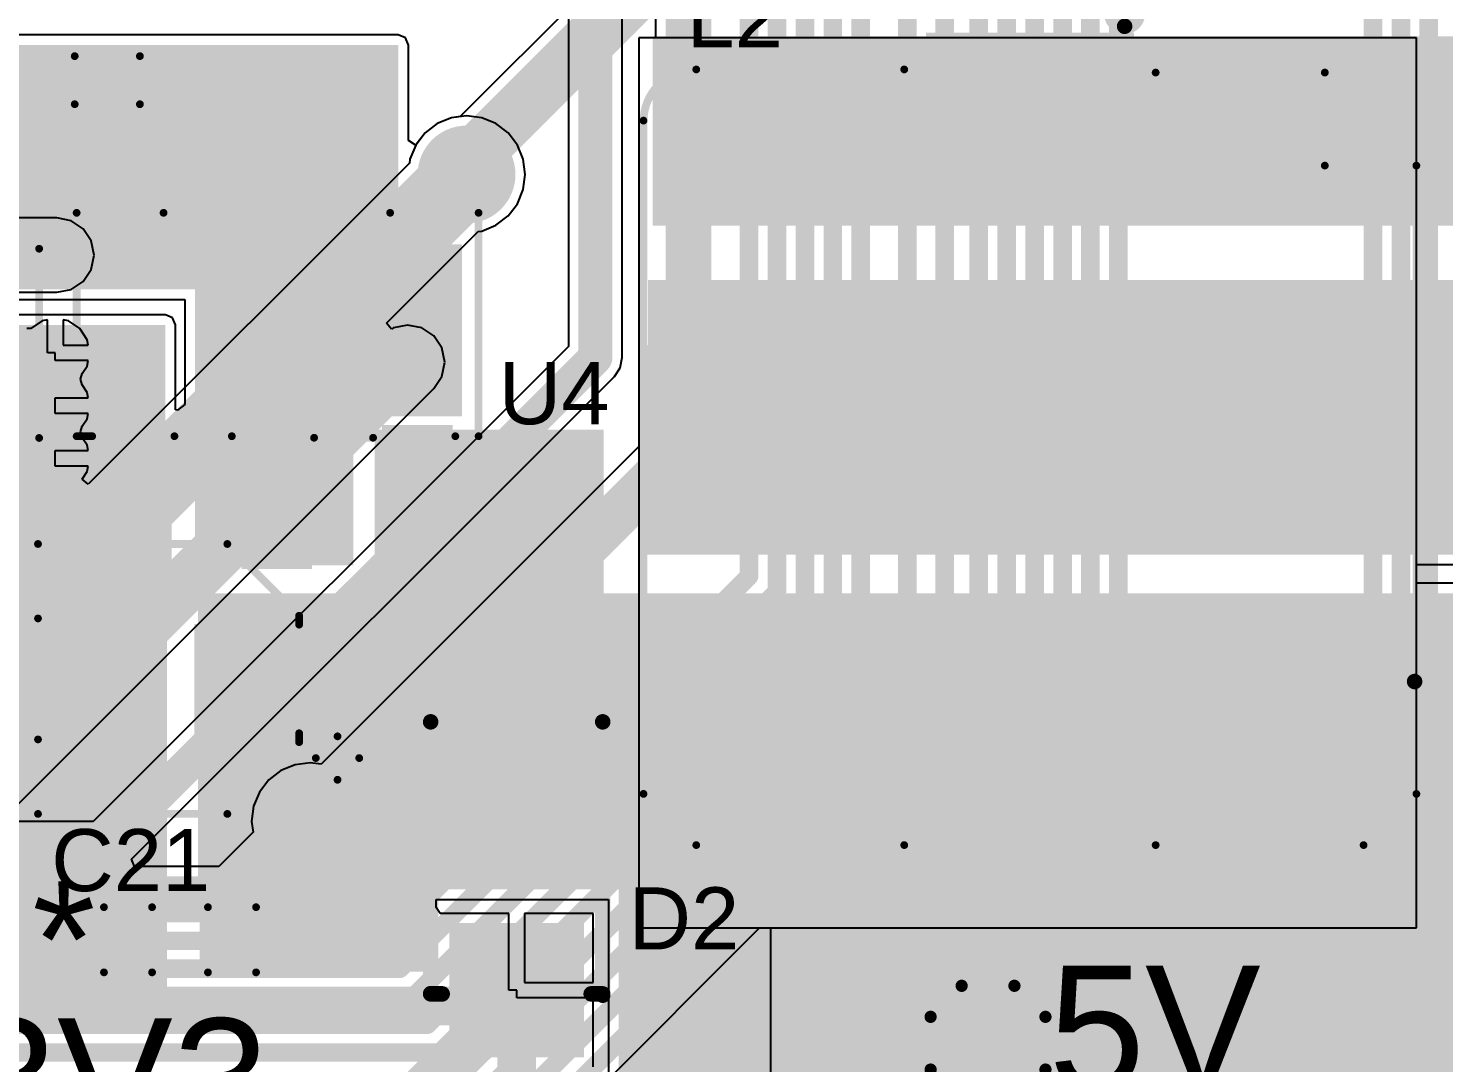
# Model space of a CAD drawing. Header units: millimetres. Extents: x 0 to 214, y 0 to 214.
# Drawn here: x 2.177 to 3.089, y 0.223 to 0.89 of the extents above; entities that cross this region are included whole.
import ezdxf

# ---------------------------------------------------------------- set-up
doc = ezdxf.new("R2010")
doc.units = ezdxf.units.MM
doc.header["$MEASUREMENT"] = 0
for name, color, linetype in [('BottomLayer', 5, 'Continuous'), ('BottomSolder', 6, 'Continuous'), ('TopLayer', 1, 'Continuous'), ('TopOverlay', 2, 'Continuous'), ('TopPaste', 8, 'Continuous'), ('TopSolder', 216, 'Continuous'), ('ViaHoleLayer', 16, 'Continuous')]:
    doc.layers.add(name, color=color, linetype=linetype)
doc.styles.add('Arial', font='', dxfattribs={"height": 0.2})
doc.styles.get('Arial').set_extended_font_data('Arial')

# ---------------------------------------------------------------- blocks, each defined once
blk = doc.blocks.new('TEST_POINT_46')
at = {"layer": 'TopLayer'}
blk.add_hatch(color=1, dxfattribs=at).paths.add_polyline_path([(0.015, 0.03), (-0.015, 0.03), (-0.03, 0.015), (-0.03, -0.015), (-0.015, -0.03), (0.015, -0.03), (0.03, -0.015), (0.03, 0.015)])
at = {"layer": 'TopPaste'}
blk.add_hatch(color=8, dxfattribs=at).paths.add_polyline_path([(0.015, 0.03), (-0.015, 0.03), (-0.03, 0.015), (-0.03, -0.015), (-0.015, -0.03), (0.015, -0.03), (0.03, -0.015), (0.03, 0.015)])
at = {"layer": 'TopSolder'}
blk.add_hatch(color=216, dxfattribs=at).paths.add_polyline_path([(0.017, 0.034), (-0.017, 0.034), (-0.034, 0.017), (-0.034, -0.017), (-0.017, -0.034), (0.017, -0.034), (0.034, -0.017), (0.034, 0.017)])
at = {"layer": 'TopOverlay', "const_width": 0.00787}
for points in [[(-0.037, 0.017), (-0.017, 0.037)], [(-0.017, 0.037), (0.017, 0.037)], [(-0.017, 0.037), (0.017, 0.037)], [(0.017, 0.037), (0.037, 0.017)], [(-0.037, -0.017), (-0.037, 0.017)], [(0.037, -0.017), (0.037, 0.017)], [(-0.037, -0.017), (-0.017, -0.037)], [(0.017, -0.037), (0.037, -0.017)], [(-0.017, -0.037), (0.017, -0.037)], [(-0.017, -0.037), (0.017, -0.037)]]:
    blk.add_lwpolyline(points, dxfattribs=at)
at = {"layer": 'TopOverlay', "const_width": 0.00394}
for points in [[(-0.01897, 0.037, 1), (-0.01503, 0.037, 1)], [(-0.01897, 0.037, 1), (-0.01503, 0.037, 1)], [(-0.01897, 0.037, 1), (-0.01503, 0.037, 1)], [(0.01503, 0.037, 1), (0.01897, 0.037, 1)], [(0.01503, 0.037, 1), (0.01897, 0.037, 1)], [(0.01503, 0.037, 1), (0.01897, 0.037, 1)], [(-0.03897, 0.017, 1), (-0.03503, 0.017, 1)], [(-0.03897, 0.017, 1), (-0.03503, 0.017, 1)], [(0.03503, 0.017, 1), (0.03897, 0.017, 1)], [(0.03503, 0.017, 1), (0.03897, 0.017, 1)], [(-0.03897, -0.017, 1), (-0.03503, -0.017, 1)], [(-0.03897, -0.017, 1), (-0.03503, -0.017, 1)], [(0.03503, -0.017, 1), (0.03897, -0.017, 1)], [(0.03503, -0.017, 1), (0.03897, -0.017, 1)], [(-0.01897, -0.037, 1), (-0.01503, -0.037, 1)], [(-0.01897, -0.037, 1), (-0.01503, -0.037, 1)], [(-0.01897, -0.037, 1), (-0.01503, -0.037, 1)], [(0.01503, -0.037, 1), (0.01897, -0.037, 1)], [(0.01503, -0.037, 1), (0.01897, -0.037, 1)], [(0.01503, -0.037, 1), (0.01897, -0.037, 1)]]:
    blk.add_lwpolyline(points, format="xyb", close=True, dxfattribs=at)
blk = doc.blocks.new('SOT_223_206')
at = {"layer": 'TopLayer'}
for points in [[(-0.06398, 0.1565), (0.06398, 0.1565), (0.06398, 0.07185), (-0.06398, 0.07185)], [(-0.10925, -0.07185), (-0.07185, -0.07185), (-0.07185, -0.1565), (-0.10925, -0.1565)], [(-0.0187, -0.07185), (0.0187, -0.07185), (0.0187, -0.1565), (-0.0187, -0.1565)], [(0.07185, -0.07185), (0.10925, -0.07185), (0.10925, -0.1565), (0.07185, -0.1565)]]:
    blk.add_hatch(color=1, dxfattribs=at).paths.add_polyline_path(points)
at = {"layer": 'TopPaste'}
for points in [[(-0.06398, 0.1565), (0.06398, 0.1565), (0.06398, 0.07185), (-0.06398, 0.07185)], [(-0.10925, -0.07185), (-0.07185, -0.07185), (-0.07185, -0.1565), (-0.10925, -0.1565)], [(-0.0187, -0.07185), (0.0187, -0.07185), (0.0187, -0.1565), (-0.0187, -0.1565)], [(0.07185, -0.07185), (0.10925, -0.07185), (0.10925, -0.1565), (0.07185, -0.1565)]]:
    blk.add_hatch(color=8, dxfattribs=at).paths.add_polyline_path(points)
at = {"layer": 'TopSolder'}
for points in [[(-0.06798, 0.1605), (0.06798, 0.1605), (0.06798, 0.06785), (-0.06798, 0.06785)], [(-0.11325, -0.06785), (-0.06785, -0.06785), (-0.06785, -0.1605), (-0.11325, -0.1605)], [(-0.0227, -0.06785), (0.0227, -0.06785), (0.0227, -0.1605), (-0.0227, -0.1605)], [(0.06785, -0.06785), (0.11325, -0.06785), (0.11325, -0.1605), (0.06785, -0.1605)]]:
    blk.add_hatch(color=216, dxfattribs=at).paths.add_polyline_path(points)
at = {"layer": 'TopOverlay', "const_width": 0.005}
for points in [[(-0.129, -0.075), (-0.129, 0.069)], [(-0.129, 0.069), (-0.073, 0.069)], [(0.073, 0.069), (0.13, 0.069)], [(0.13, -0.075), (0.13, 0.069)], [(-0.129, -0.075), (-0.119, -0.075)], [(-0.066, -0.075), (-0.029, -0.075)], [(0.115, -0.075), (0.13, -0.075)], [(0.024, -0.076), (0.062, -0.076)]]:
    blk.add_lwpolyline(points, dxfattribs=at)
at = {"layer": 'TopOverlay'}
for points, const_width in [([(-0.13025, 0.069, 1), (-0.12775, 0.069, 1)], 0.0025), ([(-0.13025, 0.069, 1), (-0.12775, 0.069, 1)], 0.0025), ([(-0.07425, 0.069, 1), (-0.07175, 0.069, 1)], 0.0025), ([(0.07175, 0.069, 1), (0.07425, 0.069, 1)], 0.0025), ([(0.12875, 0.069, 1), (0.13125, 0.069, 1)], 0.0025), ([(0.12875, 0.069, 1), (0.13125, 0.069, 1)], 0.0025), ([(-0.13025, -0.075, 1), (-0.12775, -0.075, 1)], 0.0025), ([(-0.13025, -0.075, 1), (-0.12775, -0.075, 1)], 0.0025), ([(-0.12025, -0.075, 1), (-0.11775, -0.075, 1)], 0.0025), ([(-0.06725, -0.075, 1), (-0.06475, -0.075, 1)], 0.0025), ([(-0.03025, -0.075, 1), (-0.02775, -0.075, 1)], 0.0025), ([(0.11375, -0.075, 1), (0.11625, -0.075, 1)], 0.0025), ([(0.12875, -0.075, 1), (0.13125, -0.075, 1)], 0.0025), ([(0.12875, -0.075, 1), (0.13125, -0.075, 1)], 0.0025), ([(0.02275, -0.076, 1), (0.02525, -0.076, 1)], 0.0025), ([(0.06075, -0.076, 1), (0.06325, -0.076, 1)], 0.0025), ([(-0.1221, -0.111, 1), (-0.1419, -0.111, 1)], 0.01575), ([(-0.14584, -0.111, 1), (-0.13796, -0.111, 1)], 0.00787), ([(-0.12604, -0.111, 1), (-0.11816, -0.111, 1)], 0.00787)]:
    blk.add_lwpolyline(points, format="xyb", close=True, dxfattribs=dict(at, const_width=const_width))
blk = doc.blocks.new('SLF12575T_221M1R3_PF_213')
at = {"layer": 'TopLayer'}
for points in [[(-0.26969, 0.06299), (-0.16732, 0.06299), (-0.16732, -0.06299), (-0.26969, -0.06299)], [(0.16732, 0.06299), (0.26969, 0.06299), (0.26969, -0.06299), (0.16732, -0.06299)]]:
    blk.add_hatch(color=1, dxfattribs=at).paths.add_polyline_path(points)
at = {"layer": 'TopPaste'}
for points in [[(-0.26969, 0.06299), (-0.16732, 0.06299), (-0.16732, -0.06299), (-0.26969, -0.06299)], [(0.16732, 0.06299), (0.26969, 0.06299), (0.26969, -0.06299), (0.16732, -0.06299)]]:
    blk.add_hatch(color=8, dxfattribs=at).paths.add_polyline_path(points)
at = {"layer": 'TopSolder'}
for points in [[(-0.27369, 0.06699), (-0.16332, 0.06699), (-0.16332, -0.06699), (-0.27369, -0.06699)], [(0.16332, 0.06699), (0.27369, 0.06699), (0.27369, -0.06699), (0.16332, -0.06699)]]:
    blk.add_hatch(color=216, dxfattribs=at).paths.add_polyline_path(points)
at = {"layer": 'TopOverlay', "const_width": 0.005}
for points in [[(-0.188, 0.19), (-0.188, 0.249)], [(0.217, 0.249), (-0.188, 0.249)], [(0.25, 0.081), (0.25, 0.215)], [(-0.248, 0.081), (-0.248, 0.19)], [(-0.188, 0.19), (-0.248, 0.19)], [(-0.25, -0.215), (-0.25, -0.081)], [(0.25, -0.215), (0.25, -0.081)], [(0.217, -0.249), (-0.217, -0.249)]]:
    blk.add_lwpolyline(points, dxfattribs=at)
at = {"layer": 'TopOverlay'}
for points, const_width in [([(-0.18925, 0.249, 1), (-0.18675, 0.249, 1)], 0.0025), ([(-0.18925, 0.249, 1), (-0.18675, 0.249, 1)], 0.0025), ([(0.21575, 0.249, 1), (0.21825, 0.249, 1)], 0.0025), ([(0.21575, 0.249, 1), (0.21825, 0.249, 1)], 0.0025), ([(0.24875, 0.215, 1), (0.25125, 0.215, 1)], 0.0025), ([(0.24875, 0.215, 1), (0.25125, 0.215, 1)], 0.0025), ([(-0.24925, 0.19, 1), (-0.24675, 0.19, 1)], 0.0025), ([(-0.24925, 0.19, 1), (-0.24675, 0.19, 1)], 0.0025), ([(-0.18925, 0.19, 1), (-0.18675, 0.19, 1)], 0.0025), ([(-0.18925, 0.19, 1), (-0.18675, 0.19, 1)], 0.0025), ([(-0.24925, 0.081, 1), (-0.24675, 0.081, 1)], 0.0025), ([(0.24875, 0.081, 1), (0.25125, 0.081, 1)], 0.0025), ([(-0.27781, 0.061, 1), (-0.2943, 0.061, 1)], 0.01), ([(-0.2968, 0.061, 1), (-0.2918, 0.061, 1)], 0.005), ([(-0.28031, 0.061, 1), (-0.27531, 0.061, 1)], 0.005), ([(-0.25125, -0.081, 1), (-0.24875, -0.081, 1)], 0.0025), ([(0.24875, -0.081, 1), (0.25125, -0.081, 1)], 0.0025), ([(-0.25125, -0.215, 1), (-0.24875, -0.215, 1)], 0.0025), ([(-0.25125, -0.215, 1), (-0.24875, -0.215, 1)], 0.0025), ([(0.24875, -0.215, 1), (0.25125, -0.215, 1)], 0.0025), ([(0.24875, -0.215, 1), (0.25125, -0.215, 1)], 0.0025), ([(-0.21825, -0.249, 1), (-0.21575, -0.249, 1)], 0.0025), ([(-0.21825, -0.249, 1), (-0.21575, -0.249, 1)], 0.0025), ([(0.21575, -0.249, 1), (0.21825, -0.249, 1)], 0.0025), ([(0.21575, -0.249, 1), (0.21825, -0.249, 1)], 0.0025)]:
    blk.add_lwpolyline(points, format="xyb", close=True, dxfattribs=dict(at, const_width=const_width))
at = {"layer": 'TopOverlay', "const_width": 0.005}
for points in [[(0.217, 0.249, -0.414214), (0.25, 0.215)], [(-0.217, -0.249, -0.414214), (-0.25, -0.215)], [(0.25, -0.215, -0.414214), (0.217, -0.249)]]:
    blk.add_lwpolyline(points, format="xyb", dxfattribs=at)
blk = doc.blocks.new('SMA_214')
at = {"layer": 'TopLayer'}
for points in [[(-0.11811, 0.03937), (-0.03937, 0.03937), (-0.03937, -0.03937), (-0.11811, -0.03937)], [(0.03937, 0.03937), (0.11811, 0.03937), (0.11811, -0.03937), (0.03937, -0.03937)]]:
    blk.add_hatch(color=1, dxfattribs=at).paths.add_polyline_path(points)
at = {"layer": 'TopOverlay'}
for points in [[(-0.167, -0.06099), (-0.12105, -0.06099), (-0.12105, 0.06101), (-0.167, 0.06101)], [(-0.12193, 0.041), (-0.09421, 0.041), (-0.09421, 0.061), (-0.12193, 0.061)], [(-0.12191, -0.061), (-0.0942, -0.061), (-0.0942, -0.042), (-0.12191, -0.042)]]:
    blk.add_hatch(color=2, dxfattribs=at).paths.add_polyline_path(points)
at = {"layer": 'TopPaste'}
for points in [[(-0.11811, 0.03937), (-0.03937, 0.03937), (-0.03937, -0.03937), (-0.11811, -0.03937)], [(0.03937, 0.03937), (0.11811, 0.03937), (0.11811, -0.03937), (0.03937, -0.03937)]]:
    blk.add_hatch(color=8, dxfattribs=at).paths.add_polyline_path(points)
at = {"layer": 'TopSolder'}
for points in [[(-0.12211, 0.04337), (-0.03537, 0.04337), (-0.03537, -0.04337), (-0.12211, -0.04337)], [(0.03537, 0.04337), (0.12211, 0.04337), (0.12211, -0.04337), (0.03537, -0.04337)]]:
    blk.add_hatch(color=216, dxfattribs=at).paths.add_polyline_path(points)
at = {"layer": 'TopOverlay', "const_width": 0.01}
for points in [[(0.082, 0.05543), (-0.0942, 0.05543)], [(0.08115, 0.048), (0.08115, 0.05543)], [(0.08115, -0.05543), (0.08115, -0.048)], [(0.081, -0.05543), (-0.0942, -0.05543)]]:
    blk.add_lwpolyline(points, dxfattribs=at)
at = {"layer": 'TopOverlay', "const_width": 0.005}
for points in [[(-0.0967, 0.05543, 1), (-0.0917, 0.05543, 1)], [(0.07865, 0.05543, 1), (0.08365, 0.05543, 1)], [(0.0795, 0.05543, 1), (0.0845, 0.05543, 1)], [(0.07865, 0.048, 1), (0.08365, 0.048, 1)], [(0.07865, -0.048, 1), (0.08365, -0.048, 1)], [(-0.0967, -0.05543, 1), (-0.0917, -0.05543, 1)], [(0.0785, -0.05543, 1), (0.0835, -0.05543, 1)], [(0.07865, -0.05543, 1), (0.08365, -0.05543, 1)]]:
    blk.add_lwpolyline(points, format="xyb", close=True, dxfattribs=at)
blk = doc.blocks.new('C__0603_216')
at = {"layer": 'TopLayer'}
for points in [[(-0.015, 0.0175), (-0.015, -0.0175), (-0.045, -0.0175), (-0.045, 0.0175)], [(0.045, 0.0175), (0.045, -0.0175), (0.015, -0.0175), (0.015, 0.0175)]]:
    blk.add_hatch(color=1, dxfattribs=at).paths.add_polyline_path(points)
at = {"layer": 'TopPaste'}
for points in [[(-0.015, 0.0175), (-0.015, -0.0175), (-0.045, -0.0175), (-0.045, 0.0175)], [(0.045, 0.0175), (0.045, -0.0175), (0.015, -0.0175), (0.015, 0.0175)]]:
    blk.add_hatch(color=8, dxfattribs=at).paths.add_polyline_path(points)
at = {"layer": 'TopSolder'}
for points in [[(-0.01264, 0.01986), (-0.01264, -0.01986), (-0.04736, -0.01986), (-0.04736, 0.01986)], [(0.04736, 0.01986), (0.04736, -0.01986), (0.01264, -0.01986), (0.01264, 0.01986)]]:
    blk.add_hatch(color=216, dxfattribs=at).paths.add_polyline_path(points)
at = {"layer": 'TopOverlay', "const_width": 0.005}
for points in [[(-0.049, 0.021), (-0.018, 0.021)], [(-0.049, 0.021), (-0.049, -0.021)], [(0.018, 0.021), (0.049, 0.021)], [(0.049, 0.021), (0.049, -0.021)], [(-0.049, -0.021), (-0.018, -0.021)], [(0.018, -0.021), (0.049, -0.021)]]:
    blk.add_lwpolyline(points, dxfattribs=at)
at = {"layer": 'TopOverlay', "const_width": 0.0025}
for points in [[(-0.05025, 0.021, 1), (-0.04775, 0.021, 1)], [(-0.05025, 0.021, 1), (-0.04775, 0.021, 1)], [(-0.01925, 0.021, 1), (-0.01675, 0.021, 1)], [(0.01675, 0.021, 1), (0.01925, 0.021, 1)], [(0.04775, 0.021, 1), (0.05025, 0.021, 1)], [(0.04775, 0.021, 1), (0.05025, 0.021, 1)], [(-0.05025, -0.021, 1), (-0.04775, -0.021, 1)], [(-0.05025, -0.021, 1), (-0.04775, -0.021, 1)], [(-0.01925, -0.021, 1), (-0.01675, -0.021, 1)], [(0.01675, -0.021, 1), (0.01925, -0.021, 1)], [(0.04775, -0.021, 1), (0.05025, -0.021, 1)], [(0.04775, -0.021, 1), (0.05025, -0.021, 1)]]:
    blk.add_lwpolyline(points, format="xyb", close=True, dxfattribs=at)
blk = doc.blocks.new('RVT1E100M0405__217')
at = {"layer": 'TopLayer'}
for points in [[(-0.12205, 0.0315), (-0.01969, 0.0315), (-0.01969, -0.0315), (-0.12205, -0.0315)], [(0.01969, 0.0315), (0.12205, 0.0315), (0.12205, -0.0315), (0.01969, -0.0315)]]:
    blk.add_hatch(color=1, dxfattribs=at).paths.add_polyline_path(points)
at = {"layer": 'TopPaste'}
for points in [[(-0.12205, 0.0315), (-0.01969, 0.0315), (-0.01969, -0.0315), (-0.12205, -0.0315)], [(0.01969, 0.0315), (0.12205, 0.0315), (0.12205, -0.0315), (0.01969, -0.0315)]]:
    blk.add_hatch(color=8, dxfattribs=at).paths.add_polyline_path(points)
at = {"layer": 'TopSolder'}
for points in [[(-0.12605, 0.0355), (-0.01569, 0.0355), (-0.01569, -0.0355), (-0.12605, -0.0355)], [(0.01569, 0.0355), (0.12605, 0.0355), (0.12605, -0.0355), (0.01569, -0.0355)]]:
    blk.add_hatch(color=216, dxfattribs=at).paths.add_polyline_path(points)
at = {"layer": 'TopOverlay', "const_width": 0.005}
for points in [[(-0.08325, 0.04075), (-0.037, 0.087)], [(0.085, 0.087), (-0.037, 0.087)], [(0.085, 0.039), (0.085, 0.087)], [(-0.108, 0.037), (-0.108, 0.065)], [(-0.094, 0.051), (-0.122, 0.051)], [(-0.08325, 0.035), (-0.08325, 0.04075)], [(-0.08325, -0.04075), (-0.08325, -0.035)], [(-0.037, -0.087), (-0.08325, -0.04075)], [(0.085, -0.087), (0.085, -0.039)], [(0.085, -0.087), (-0.037, -0.087)]]:
    blk.add_lwpolyline(points, dxfattribs=at)
at = {"layer": 'TopOverlay', "const_width": 0.0025}
for points in [[(-0.03825, 0.087, 1), (-0.03575, 0.087, 1)], [(-0.03825, 0.087, 1), (-0.03575, 0.087, 1)], [(0.08375, 0.087, 1), (0.08625, 0.087, 1)], [(0.08375, 0.087, 1), (0.08625, 0.087, 1)], [(-0.10925, 0.065, 1), (-0.10675, 0.065, 1)], [(-0.12325, 0.051, 1), (-0.12075, 0.051, 1)], [(-0.09525, 0.051, 1), (-0.09275, 0.051, 1)], [(-0.10925, 0.037, 1), (-0.10675, 0.037, 1)], [(-0.0845, 0.04075, 1), (-0.082, 0.04075, 1)], [(-0.0845, 0.04075, 1), (-0.082, 0.04075, 1)], [(-0.0845, 0.035, 1), (-0.082, 0.035, 1)], [(0.08375, 0.039, 1), (0.08625, 0.039, 1)], [(-0.0845, -0.035, 1), (-0.082, -0.035, 1)], [(-0.0845, -0.04075, 1), (-0.082, -0.04075, 1)], [(-0.0845, -0.04075, 1), (-0.082, -0.04075, 1)], [(0.08375, -0.039, 1), (0.08625, -0.039, 1)], [(-0.03825, -0.087, 1), (-0.03575, -0.087, 1)], [(-0.03825, -0.087, 1), (-0.03575, -0.087, 1)], [(0.08375, -0.087, 1), (0.08625, -0.087, 1)], [(0.08375, -0.087, 1), (0.08625, -0.087, 1)]]:
    blk.add_lwpolyline(points, format="xyb", close=True, dxfattribs=at)
blk = doc.blocks.new('C__0603_218')
at = {"layer": 'TopLayer'}
for points in [[(-0.015, 0.0175), (-0.015, -0.0175), (-0.045, -0.0175), (-0.045, 0.0175)], [(0.045, 0.0175), (0.045, -0.0175), (0.015, -0.0175), (0.015, 0.0175)]]:
    blk.add_hatch(color=1, dxfattribs=at).paths.add_polyline_path(points)
at = {"layer": 'TopPaste'}
for points in [[(-0.015, 0.0175), (-0.015, -0.0175), (-0.045, -0.0175), (-0.045, 0.0175)], [(0.045, 0.0175), (0.045, -0.0175), (0.015, -0.0175), (0.015, 0.0175)]]:
    blk.add_hatch(color=8, dxfattribs=at).paths.add_polyline_path(points)
at = {"layer": 'TopSolder'}
for points in [[(-0.01264, 0.01986), (-0.01264, -0.01986), (-0.04736, -0.01986), (-0.04736, 0.01986)], [(0.04736, 0.01986), (0.04736, -0.01986), (0.01264, -0.01986), (0.01264, 0.01986)]]:
    blk.add_hatch(color=216, dxfattribs=at).paths.add_polyline_path(points)
at = {"layer": 'TopOverlay', "const_width": 0.005}
for points in [[(-0.018, 0.021), (-0.049, 0.021)], [(-0.049, 0.021), (-0.049, -0.021)], [(0.049, 0.021), (0.018, 0.021)], [(0.049, 0.021), (0.049, -0.021)], [(-0.018, -0.021), (-0.049, -0.021)], [(0.049, -0.021), (0.018, -0.021)]]:
    blk.add_lwpolyline(points, dxfattribs=at)
at = {"layer": 'TopOverlay', "const_width": 0.0025}
for points in [[(-0.05025, 0.021, 1), (-0.04775, 0.021, 1)], [(-0.05025, 0.021, 1), (-0.04775, 0.021, 1)], [(-0.01925, 0.021, 1), (-0.01675, 0.021, 1)], [(0.01675, 0.021, 1), (0.01925, 0.021, 1)], [(0.04775, 0.021, 1), (0.05025, 0.021, 1)], [(0.04775, 0.021, 1), (0.05025, 0.021, 1)], [(-0.05025, -0.021, 1), (-0.04775, -0.021, 1)], [(-0.05025, -0.021, 1), (-0.04775, -0.021, 1)], [(-0.01925, -0.021, 1), (-0.01675, -0.021, 1)], [(0.01675, -0.021, 1), (0.01925, -0.021, 1)], [(0.04775, -0.021, 1), (0.05025, -0.021, 1)], [(0.04775, -0.021, 1), (0.05025, -0.021, 1)]]:
    blk.add_lwpolyline(points, format="xyb", close=True, dxfattribs=at)
blk = doc.blocks.new('RVT1E100M0405__219')
at = {"layer": 'TopLayer'}
for points in [[(-0.12205, 0.0315), (-0.01969, 0.0315), (-0.01969, -0.0315), (-0.12205, -0.0315)], [(0.01969, 0.0315), (0.12205, 0.0315), (0.12205, -0.0315), (0.01969, -0.0315)]]:
    blk.add_hatch(color=1, dxfattribs=at).paths.add_polyline_path(points)
at = {"layer": 'TopPaste'}
for points in [[(-0.12205, 0.0315), (-0.01969, 0.0315), (-0.01969, -0.0315), (-0.12205, -0.0315)], [(0.01969, 0.0315), (0.12205, 0.0315), (0.12205, -0.0315), (0.01969, -0.0315)]]:
    blk.add_hatch(color=8, dxfattribs=at).paths.add_polyline_path(points)
at = {"layer": 'TopSolder'}
for points in [[(-0.12605, 0.0355), (-0.01569, 0.0355), (-0.01569, -0.0355), (-0.12605, -0.0355)], [(0.01569, 0.0355), (0.12605, 0.0355), (0.12605, -0.0355), (0.01569, -0.0355)]]:
    blk.add_hatch(color=216, dxfattribs=at).paths.add_polyline_path(points)
at = {"layer": 'TopOverlay', "const_width": 0.005}
for points in [[(-0.037, 0.087), (-0.08325, 0.04075)], [(0.085, 0.087), (-0.037, 0.087)], [(0.085, 0.087), (0.085, 0.039)], [(-0.108, 0.065), (-0.108, 0.037)], [(-0.094, 0.051), (-0.122, 0.051)], [(-0.08325, 0.04075), (-0.08325, 0.035)], [(-0.08325, -0.035), (-0.08325, -0.04075)], [(-0.037, -0.087), (-0.08325, -0.04075)], [(0.085, -0.039), (0.085, -0.087)], [(0.085, -0.087), (-0.037, -0.087)]]:
    blk.add_lwpolyline(points, dxfattribs=at)
at = {"layer": 'TopOverlay', "const_width": 0.0025}
for points in [[(-0.03825, 0.087, 1), (-0.03575, 0.087, 1)], [(-0.03825, 0.087, 1), (-0.03575, 0.087, 1)], [(0.08375, 0.087, 1), (0.08625, 0.087, 1)], [(0.08375, 0.087, 1), (0.08625, 0.087, 1)], [(-0.10925, 0.065, 1), (-0.10675, 0.065, 1)], [(-0.12325, 0.051, 1), (-0.12075, 0.051, 1)], [(-0.09525, 0.051, 1), (-0.09275, 0.051, 1)], [(-0.10925, 0.037, 1), (-0.10675, 0.037, 1)], [(-0.0845, 0.04075, 1), (-0.082, 0.04075, 1)], [(-0.0845, 0.04075, 1), (-0.082, 0.04075, 1)], [(-0.0845, 0.035, 1), (-0.082, 0.035, 1)], [(0.08375, 0.039, 1), (0.08625, 0.039, 1)], [(-0.0845, -0.035, 1), (-0.082, -0.035, 1)], [(-0.0845, -0.04075, 1), (-0.082, -0.04075, 1)], [(-0.0845, -0.04075, 1), (-0.082, -0.04075, 1)], [(0.08375, -0.039, 1), (0.08625, -0.039, 1)], [(-0.03825, -0.087, 1), (-0.03575, -0.087, 1)], [(-0.03825, -0.087, 1), (-0.03575, -0.087, 1)], [(0.08375, -0.087, 1), (0.08625, -0.087, 1)], [(0.08375, -0.087, 1), (0.08625, -0.087, 1)]]:
    blk.add_lwpolyline(points, format="xyb", close=True, dxfattribs=at)
blk = doc.blocks.new('VT1H471MI135000CE0_221')
at = {"layer": 'TopLayer'}
for points in [[(-0.32461, 0.03445), (-0.08051, 0.03445), (-0.08051, -0.03445), (-0.32461, -0.03445)], [(0.08051, 0.03445), (0.32461, 0.03445), (0.32461, -0.03445), (0.08051, -0.03445)]]:
    blk.add_hatch(color=1, dxfattribs=at).paths.add_polyline_path(points)
at = {"layer": 'TopPaste'}
for points in [[(-0.32461, 0.03445), (-0.08051, 0.03445), (-0.08051, -0.03445), (-0.32461, -0.03445)], [(0.08051, 0.03445), (0.32461, 0.03445), (0.32461, -0.03445), (0.08051, -0.03445)]]:
    blk.add_hatch(color=8, dxfattribs=at).paths.add_polyline_path(points)
at = {"layer": 'TopSolder'}
for points in [[(-0.32861, 0.03845), (-0.07651, 0.03845), (-0.07651, -0.03845), (-0.32861, -0.03845)], [(0.07651, 0.03845), (0.32861, 0.03845), (0.32861, -0.03845), (0.07651, -0.03845)]]:
    blk.add_hatch(color=216, dxfattribs=at).paths.add_polyline_path(points)
at = {"layer": 'TopOverlay'}
for points, const_width in [([(-0.26961, 0.13617), (-0.13578, 0.27)], 0.005), ([(-0.13578, 0.27), (0.269, 0.27)], 0.005), ([(0.269, 0.043), (0.269, 0.27)], 0.005), ([(-0.26961, 0.13617), (-0.26842, 0.042)], 0.005), ([(-0.30956, 0.048), (-0.30956, 0.108)], 0.01), ([(-0.33956, 0.077), (-0.27956, 0.077)], 0.01), ([(0.28422, 0.057), (0.34422, 0.057)], 0.01), ([(-0.26488, -0.1389), (-0.26367, -0.04299)], 0.005), ([(0.26758, -0.268), (0.26758, -0.042)], 0.005), ([(-0.26488, -0.1389), (-0.13578, -0.268)], 0.005), ([(-0.13578, -0.268), (0.26758, -0.268)], 0.005)]:
    blk.add_lwpolyline(points, dxfattribs=dict(at, const_width=const_width))
for points, const_width in [([(-0.13703, 0.27, 1), (-0.13453, 0.27, 1)], 0.0025), ([(-0.13703, 0.27, 1), (-0.13453, 0.27, 1)], 0.0025), ([(0.26775, 0.27, 1), (0.27025, 0.27, 1)], 0.0025), ([(0.26775, 0.27, 1), (0.27025, 0.27, 1)], 0.0025), ([(-0.27086, 0.13617, 1), (-0.26836, 0.13617, 1)], 0.0025), ([(-0.27086, 0.13617, 1), (-0.26836, 0.13617, 1)], 0.0025), ([(-0.31206, 0.108, 1), (-0.30706, 0.108, 1)], 0.005), ([(-0.34206, 0.077, 1), (-0.33706, 0.077, 1)], 0.005), ([(-0.28206, 0.077, 1), (-0.27706, 0.077, 1)], 0.005), ([(0.28172, 0.057, 1), (0.28672, 0.057, 1)], 0.005), ([(0.34172, 0.057, 1), (0.34672, 0.057, 1)], 0.005), ([(-0.31206, 0.048, 1), (-0.30706, 0.048, 1)], 0.005), ([(-0.26967, 0.042, 1), (-0.26717, 0.042, 1)], 0.0025), ([(0.26775, 0.043, 1), (0.27025, 0.043, 1)], 0.0025), ([(-0.26492, -0.04299, 1), (-0.26242, -0.04299, 1)], 0.0025), ([(0.26633, -0.042, 1), (0.26883, -0.042, 1)], 0.0025), ([(-0.26613, -0.1389, 1), (-0.26363, -0.1389, 1)], 0.0025), ([(-0.26613, -0.1389, 1), (-0.26363, -0.1389, 1)], 0.0025), ([(-0.13703, -0.268, 1), (-0.13453, -0.268, 1)], 0.0025), ([(-0.13703, -0.268, 1), (-0.13453, -0.268, 1)], 0.0025), ([(0.26633, -0.268, 1), (0.26883, -0.268, 1)], 0.0025), ([(0.26633, -0.268, 1), (0.26883, -0.268, 1)], 0.0025)]:
    blk.add_lwpolyline(points, format="xyb", close=True, dxfattribs=dict(at, const_width=const_width))

msp = doc.modelspace()

# ---------------------------------------------------------------- hatches: boundary and pattern name
at = {"layer": 'BottomLayer'}
h = msp.add_hatch(color=5, dxfattribs=at)
edge = h.paths.add_edge_path()
edge.add_arc((2.459, 0.796), 0.0315, 0, 360)
h = msp.add_hatch(color=5, dxfattribs=at)
edge = h.paths.add_edge_path()
edge.add_arc((2.195, 0.744), 0.01181, 0, 360)
h = msp.add_hatch(color=5, dxfattribs=at)
edge = h.paths.add_edge_path()
edge.add_arc((2.194, 0.681), 0.01181, 0, 360)
h = msp.add_hatch(color=5, dxfattribs=at)
edge = h.paths.add_edge_path()
edge.add_arc((2.421, 0.675), 0.01181, 0, 360)
h = msp.add_hatch(color=5, dxfattribs=at)
edge = h.paths.add_edge_path()
edge.add_arc((2.194, 0.647), 0.01181, 0, 360)
h = msp.add_hatch(color=5, dxfattribs=at)
edge = h.paths.add_edge_path()
edge.add_arc((2.194, 0.613), 0.01181, 0, 360)
h = msp.add_hatch(color=5, dxfattribs=at)
edge = h.paths.add_edge_path()
edge.add_arc((2.35829, 0.379), 0.0315, 0, 360)
at = {"layer": 'BottomSolder'}
h = msp.add_hatch(color=6, dxfattribs=at)
edge = h.paths.add_edge_path()
edge.add_arc((2.459, 0.796), 0.01575, 0, 360)
h = msp.add_hatch(color=6, dxfattribs=at)
edge = h.paths.add_edge_path()
edge.add_arc((2.195, 0.744), 0.00591, 0, 360)
h = msp.add_hatch(color=6, dxfattribs=at)
edge = h.paths.add_edge_path()
edge.add_arc((2.194, 0.681), 0.00591, 0, 360)
h = msp.add_hatch(color=6, dxfattribs=at)
edge = h.paths.add_edge_path()
edge.add_arc((2.421, 0.675), 0.00591, 0, 360)
h = msp.add_hatch(color=6, dxfattribs=at)
edge = h.paths.add_edge_path()
edge.add_arc((2.194, 0.647), 0.00591, 0, 360)
h = msp.add_hatch(color=6, dxfattribs=at)
edge = h.paths.add_edge_path()
edge.add_arc((2.194, 0.613), 0.00591, 0, 360)
h = msp.add_hatch(color=6, dxfattribs=at)
edge = h.paths.add_edge_path()
edge.add_arc((2.35829, 0.379), 0.01575, 0, 360)
at = {"layer": 'TopLayer'}
for points in [[(2.579, 0.763), (3.212, 0.763), (3.212, 0.885), (2.579, 0.885)], [(2.007, 0.72197), (2.415, 0.72197), (2.415, 0.87945), (2.007, 0.87945)], [(2.284, 0.544), (2.386, 0.544), (2.386, 0.799), (2.284, 0.799)], [(2.364, 0.64), (2.456, 0.64), (2.456, 0.751), (2.364, 0.751)], [(2.576, 0.608), (3.535, 0.608), (3.535, 0.728), (2.576, 0.728)], [(2.007, 0.526), (2.265, 0.526), (2.265, 0.699), (2.007, 0.699)], [(2.573, 0.551), (3.762, 0.551), (3.762, 0.686), (2.573, 0.686)], [(2.54739, 0.63142), (2.39975, 0.63142), (2.39975, 0.44146), (2.54739, 0.44146)], [(2.122, 0.247), (2.266, 0.247), (2.266, 0.588), (2.122, 0.588)], [(2.286, 0.33516), (3.41747, 0.33516), (3.41747, 0.526), (2.286, 0.526)], [(2.287, 0.28201), (2.433, 0.28201), (2.433, 0.35091), (2.287, 0.35091)], [(2.557, 0.192), (3.41747, 0.192), (3.41747, 0.34992), (2.557, 0.34992)]]:
    msp.add_hatch(color=1, dxfattribs=at).paths.add_polyline_path(points)
h = msp.add_hatch(color=1, dxfattribs=at)
edge = h.paths.add_edge_path()
edge.add_arc((2.459, 0.796), 0.0315, 0, 360)
h = msp.add_hatch(color=1, dxfattribs=at)
edge = h.paths.add_edge_path()
edge.add_arc((2.195, 0.744), 0.01181, 0, 360)
h = msp.add_hatch(color=1, dxfattribs=at)
edge = h.paths.add_edge_path()
edge.add_arc((2.194, 0.681), 0.01181, 0, 360)
h = msp.add_hatch(color=1, dxfattribs=at)
edge = h.paths.add_edge_path()
edge.add_arc((2.421, 0.675), 0.01181, 0, 360)
h = msp.add_hatch(color=1, dxfattribs=at)
edge = h.paths.add_edge_path()
edge.add_arc((2.194, 0.647), 0.01181, 0, 360)
h = msp.add_hatch(color=1, dxfattribs=at)
edge = h.paths.add_edge_path()
edge.add_arc((2.194, 0.613), 0.01181, 0, 360)
h = msp.add_hatch(color=1, dxfattribs=at)
edge = h.paths.add_edge_path()
edge.add_arc((2.35829, 0.379), 0.0315, 0, 360)
at = {"layer": 'TopSolder'}
h = msp.add_hatch(color=216, dxfattribs=at)
edge = h.paths.add_edge_path()
edge.add_arc((2.459, 0.796), 0.01575, 0, 360)
h = msp.add_hatch(color=216, dxfattribs=at)
edge = h.paths.add_edge_path()
edge.add_arc((2.195, 0.744), 0.00591, 0, 360)
h = msp.add_hatch(color=216, dxfattribs=at)
edge = h.paths.add_edge_path()
edge.add_arc((2.194, 0.681), 0.00591, 0, 360)
h = msp.add_hatch(color=216, dxfattribs=at)
edge = h.paths.add_edge_path()
edge.add_arc((2.421, 0.675), 0.00591, 0, 360)
h = msp.add_hatch(color=216, dxfattribs=at)
edge = h.paths.add_edge_path()
edge.add_arc((2.194, 0.647), 0.00591, 0, 360)
h = msp.add_hatch(color=216, dxfattribs=at)
edge = h.paths.add_edge_path()
edge.add_arc((2.194, 0.613), 0.00591, 0, 360)
h = msp.add_hatch(color=216, dxfattribs=at)
edge = h.paths.add_edge_path()
edge.add_arc((2.35829, 0.379), 0.01575, 0, 360)
at = {"layer": 'ViaHoleLayer'}
h = msp.add_hatch(color=16, dxfattribs=at)
edge = h.paths.add_edge_path()
edge.add_arc((2.459, 0.796), 0.01575, 0, 360)
h = msp.add_hatch(color=16, dxfattribs=at)
edge = h.paths.add_edge_path()
edge.add_arc((2.195, 0.744), 0.00591, 0, 360)
h = msp.add_hatch(color=16, dxfattribs=at)
edge = h.paths.add_edge_path()
edge.add_arc((2.194, 0.681), 0.00591, 0, 360)
h = msp.add_hatch(color=16, dxfattribs=at)
edge = h.paths.add_edge_path()
edge.add_arc((2.421, 0.675), 0.00591, 0, 360)
h = msp.add_hatch(color=16, dxfattribs=at)
edge = h.paths.add_edge_path()
edge.add_arc((2.194, 0.647), 0.00591, 0, 360)
h = msp.add_hatch(color=16, dxfattribs=at)
edge = h.paths.add_edge_path()
edge.add_arc((2.194, 0.613), 0.00591, 0, 360)
h = msp.add_hatch(color=16, dxfattribs=at)
edge = h.paths.add_edge_path()
edge.add_arc((2.35829, 0.379), 0.01575, 0, 360)

# ---------------------------------------------------------------- linework, layer by layer
at = {"layer": 'BottomLayer'}
for p, q in [((2.58083, 1.62917), (2.58083, 0.88414)), ((2.52467, 1.19684), (2.52467, 0.68518)), ((2.55933, 0.678), (2.55933, 1.19684)), ((2.57002, 0.88414), (2.57002, 0.88119)), ((3.07001, 0.88414), (2.57002, 0.88414)), ((2.58083, 0.88414), (2.57002, 0.88414)), ((2.57002, 0.88414), (2.57002, 0.88119)), ((2.57002, 0.88119), (2.57002, 0.31032)), ((2.57002, 0.88119), (2.57002, 0.62066)), ((3.071, 0.88414), (3.07001, 0.88414)), ((3.071, 0.31426), (3.071, 0.88414)), ((2.44921, 0.83253), (2.44009, 0.82875)), ((2.459, 0.83382), (2.44921, 0.83253)), ((2.46879, 0.83253), (2.459, 0.83382)), ((2.47791, 0.82875), (2.46879, 0.83253)), ((2.43226, 0.82274), (2.42625, 0.81491)), ((2.44009, 0.82875), (2.43226, 0.82274)), ((2.48574, 0.82274), (2.47791, 0.82875)), ((2.49175, 0.81491), (2.48574, 0.82274)), ((2.42625, 0.81491), (2.42247, 0.80579)), ((2.49553, 0.80579), (2.49175, 0.81491)), ((2.42215, 0.80337), (2.2151, 0.59632)), ((2.42247, 0.80579), (2.42215, 0.80337)), ((2.49682, 0.796), (2.49553, 0.80579)), ((2.49553, 0.78621), (2.49682, 0.796)), ((2.49175, 0.77709), (2.49553, 0.78621)), ((2.48574, 0.76926), (2.49175, 0.77709)), ((2.195, 0.76796), (1.90592, 0.76796)), ((2.20417, 0.76614), (2.195, 0.76796)), ((2.21194, 0.76094), (2.20417, 0.76614)), ((2.47791, 0.76325), (2.48574, 0.76926)), ((2.21714, 0.75317), (2.21194, 0.76094)), ((2.40743, 0.70021), (2.46637, 0.75915)), ((2.46637, 0.75915), (2.46879, 0.75947)), ((2.46879, 0.75947), (2.47791, 0.76325)), ((2.21896, 0.744), (2.21714, 0.75317)), ((2.21714, 0.73483), (2.21896, 0.744)), ((2.21194, 0.72706), (2.21714, 0.73483)), ((2.195, 0.72004), (2.20417, 0.72186)), ((2.20417, 0.72186), (2.21194, 0.72706)), ((1.896, 0.72004), (2.195, 0.72004)), ((2.189, 0.70224), (2.18549, 0.70155)), ((2.189, 0.681), (2.189, 0.70224)), ((2.20251, 0.70155), (2.199, 0.70224)), ((2.199, 0.70224), (2.199, 0.686)), ((2.17828, 0.69672), (2.17572, 0.69672)), ((2.18549, 0.70155), (2.17828, 0.69672)), ((2.20972, 0.69672), (2.20251, 0.70155)), ((2.21455, 0.68951), (2.20972, 0.69672)), ((2.41061, 0.69632), (2.40743, 0.70021)), ((2.41183, 0.69714), (2.41061, 0.69632)), ((2.421, 0.69896), (2.41183, 0.69714)), ((2.43017, 0.69714), (2.421, 0.69896)), ((2.43794, 0.69194), (2.43017, 0.69714)), ((2.199, 0.686), (2.21524, 0.686)), ((2.21524, 0.686), (2.21455, 0.68951)), ((2.52467, 0.68518), (2.21847, 0.37898)), ((2.44314, 0.68417), (2.43794, 0.69194)), ((2.44496, 0.675), (2.44314, 0.68417)), ((2.194, 0.681), (2.189, 0.681)), ((2.194, 0.676), (2.194, 0.681)), ((2.21524, 0.676), (2.194, 0.676)), ((2.21455, 0.67249), (2.21524, 0.676)), ((2.44314, 0.66583), (2.44496, 0.675)), ((2.55801, 0.67137), (2.55933, 0.678)), ((2.21014, 0.664), (2.21132, 0.66767)), ((2.21132, 0.66767), (2.21455, 0.67249)), ((2.43794, 0.65806), (2.44314, 0.66583)), ((2.55426, 0.66574), (2.55801, 0.67137)), ((2.16594, 0.38606), (2.43794, 0.65806)), ((2.21132, 0.66033), (2.21014, 0.664)), ((2.21455, 0.65551), (2.21132, 0.66033)), ((2.24307, 0.35455), (2.55426, 0.66574)), ((2.194, 0.642), (2.194, 0.652)), ((2.194, 0.652), (2.21524, 0.652)), ((2.21524, 0.652), (2.21455, 0.65551)), ((2.21524, 0.642), (2.194, 0.642)), ((2.21132, 0.63367), (2.21455, 0.63849)), ((2.21455, 0.63849), (2.21524, 0.642)), ((2.21014, 0.63), (2.21132, 0.63367)), ((2.21132, 0.62633), (2.21014, 0.63)), ((2.21455, 0.62151), (2.21132, 0.62633)), ((2.21524, 0.618), (2.21455, 0.62151)), ((2.57002, 0.62066), (2.36526, 0.4159)), ((2.194, 0.608), (2.194, 0.618)), ((2.194, 0.618), (2.21524, 0.618)), ((2.21524, 0.608), (2.194, 0.608)), ((2.21121, 0.5995), (2.21455, 0.60449)), ((2.21455, 0.60449), (2.21524, 0.608)), ((2.2151, 0.59632), (2.21121, 0.5995)), ((2.33938, 0.41175), (2.33155, 0.40574)), ((2.3485, 0.41553), (2.33938, 0.41175)), ((2.35829, 0.41682), (2.3485, 0.41553)), ((2.36526, 0.4159), (2.35829, 0.41682)), ((2.33155, 0.40574), (2.32554, 0.39791)), ((2.32554, 0.39791), (2.32176, 0.38879)), ((2.32176, 0.38879), (2.32047, 0.379)), ((2.21847, 0.37898), (2.16435, 0.37898)), ((2.32047, 0.379), (2.32139, 0.37204)), ((2.32139, 0.37204), (2.29929, 0.34993)), ((2.24498, 0.34993), (2.24307, 0.35455)), ((2.29929, 0.34993), (2.24498, 0.34993)), ((2.49335, 0.15585), (2.64781, 0.31032)), ((2.57002, 0.31032), (3.071, 0.31032)), ((2.64781, 0.31032), (2.65476, 0.31032)), ((2.65476, 0.31032), (2.65476, 0.14799)), ((3.071, 0.31229), (3.071, 0.31426)), ((3.071, 0.31032), (3.071, 0.31229))]:
    msp.add_line(p, q, dxfattribs=at)
for points, const_width in [([(2.641, 0.53703), (2.641, 2.192)], 0.012), ([(2.659, 0.52703), (2.659, 2.181)], 0.012), ([(2.677, 0.51803), (2.677, 2.169)], 0.012), ([(2.695, 0.50916), (2.695, 2.156)], 0.012), ([(2.713, 0.50029), (2.713, 2.07)], 0.012), ([(2.767, 2.072), (2.767, 0.50055)], 0.012), ([(2.789, 0.49568), (2.789, 1.949)], 0.012), ([(3.043, 0.16), (3.043, 1.67)], 0.012), ([(2.602, 0.62271), (2.602, 1.652)], 0.02953), ([(3.061, 0.07472), (3.061, 1.66254)], 0.012), ([(3.079, 0.102), (3.079, 1.65509)], 0.012), ([(2.807, 0.48681), (2.807, 1.63363)], 0.012), ([(2.825, 0.47936), (2.825, 1.62618)], 0.012), ([(2.843, 0.4719), (2.843, 1.61872)], 0.012), ([(2.861, 0.46444), (2.861, 1.61127)], 0.012), ([(2.879, 0.396), (2.879, 1.60381)], 0.012), ([(2.743, 0.50342), (2.743, 1.27672)], 0.012), ([(2.542, 0.678), (2.542, 1.201)], 0.022), ([(2.221, 0.558), (2.459, 0.796)], 0.05), ([(1.896, 0.744), (2.195, 0.744)], 0.035), ([(2.149, 0.403), (2.421, 0.675)], 0.035), ([(2.22565, 0.36165), (2.542, 0.678)], 0.022), ([(2.35829, 0.379), (2.602, 0.62271)], 0.02953), ([(1.144, 0.558), (2.221, 0.558)], 0.05), ([(2.40597, 0.302), (2.641, 0.53703)], 0.012), ([(2.41597, 0.284), (2.659, 0.52703)], 0.012), ([(2.42497, 0.266), (2.677, 0.51803)], 0.012), ([(2.43384, 0.248), (2.695, 0.50916)], 0.012), ([(2.44271, 0.23), (2.713, 0.50029)], 0.012), ([(2.45158, 0.212), (2.743, 0.50342)], 0.012), ([(2.46045, 0.194), (2.767, 0.50055)], 0.012), ([(2.46932, 0.176), (2.789, 0.49568)], 0.012), ([(2.47819, 0.158), (2.807, 0.48681)], 0.012), ([(2.667, 0.32136), (2.825, 0.47936)], 0.012), ([(2.69081, 0.31971), (2.843, 0.4719)], 0.012), ([(2.76, 0.36344), (2.861, 0.46444)], 0.012), ([(2.83139, 0.34839), (2.879, 0.396)], 0.012), ([(2.30806, 0.32876), (2.35829, 0.379)], 0.02953), ([(1.80431, 0.36165), (2.22565, 0.36165)], 0.022), ([(2.76, 0.134), (2.76, 0.36344)], 0.012), ([(2.83139, -0.04783), (2.83139, 0.34839)], 0.012), ([(1.29124, 0.32876), (2.30806, 0.32876)], 0.02953), ([(2.667, -0.063), (2.667, 0.32136)], 0.012), ([(2.69081, 0.139), (2.69081, 0.31971)], 0.012), ([(1.29197, 0.302), (2.40597, 0.302)], 0.012), ([(1.32997, 0.284), (2.41597, 0.284)], 0.012), ([(1.36397, 0.266), (2.42497, 0.266)], 0.012), ([(1.39997, 0.248), (2.43384, 0.248)], 0.012), ([(1.84972, 0.23), (2.44271, 0.23)], 0.012)]:
    msp.add_lwpolyline(points, dxfattribs=dict(at, const_width=const_width))
for points, const_width in [([(2.4465, 0.796, 1), (2.4715, 0.796, 1)], 0.025), ([(2.18625, 0.744, 1), (2.20375, 0.744, 1)], 0.0175), ([(2.41225, 0.675, 1), (2.42975, 0.675, 1)], 0.0175), ([(2.5365, 0.678, 1), (2.5475, 0.678, 1)], 0.011), ([(2.5365, 0.678, 1), (2.5475, 0.678, 1)], 0.011), ([(2.59462, 0.62271, 1), (2.60938, 0.62271, 1)], 0.01476), ([(2.59462, 0.62271, 1), (2.60938, 0.62271, 1)], 0.01476), ([(2.2085, 0.558, 1), (2.2335, 0.558, 1)], 0.025), ([(2.2085, 0.558, 1), (2.2335, 0.558, 1)], 0.025), ([(2.638, 0.53703, 1), (2.644, 0.53703, 1)], 0.006), ([(2.638, 0.53703, 1), (2.644, 0.53703, 1)], 0.006), ([(2.656, 0.52703, 1), (2.662, 0.52703, 1)], 0.006), ([(2.656, 0.52703, 1), (2.662, 0.52703, 1)], 0.006), ([(2.674, 0.51803, 1), (2.68, 0.51803, 1)], 0.006), ([(2.674, 0.51803, 1), (2.68, 0.51803, 1)], 0.006), ([(2.692, 0.50916, 1), (2.698, 0.50916, 1)], 0.006), ([(2.692, 0.50916, 1), (2.698, 0.50916, 1)], 0.006), ([(2.71, 0.50029, 1), (2.716, 0.50029, 1)], 0.006), ([(2.71, 0.50029, 1), (2.716, 0.50029, 1)], 0.006), ([(2.74, 0.50342, 1), (2.746, 0.50342, 1)], 0.006), ([(2.74, 0.50342, 1), (2.746, 0.50342, 1)], 0.006), ([(2.764, 0.50055, 1), (2.77, 0.50055, 1)], 0.006), ([(2.764, 0.50055, 1), (2.77, 0.50055, 1)], 0.006), ([(2.786, 0.49568, 1), (2.792, 0.49568, 1)], 0.006), ([(2.786, 0.49568, 1), (2.792, 0.49568, 1)], 0.006), ([(2.804, 0.48681, 1), (2.81, 0.48681, 1)], 0.006), ([(2.804, 0.48681, 1), (2.81, 0.48681, 1)], 0.006), ([(2.822, 0.47936, 1), (2.828, 0.47936, 1)], 0.006), ([(2.822, 0.47936, 1), (2.828, 0.47936, 1)], 0.006), ([(2.84, 0.4719, 1), (2.846, 0.4719, 1)], 0.006), ([(2.84, 0.4719, 1), (2.846, 0.4719, 1)], 0.006), ([(2.858, 0.46444, 1), (2.864, 0.46444, 1)], 0.006), ([(2.858, 0.46444, 1), (2.864, 0.46444, 1)], 0.006), ([(2.876, 0.396, 1), (2.882, 0.396, 1)], 0.006), ([(2.876, 0.396, 1), (2.882, 0.396, 1)], 0.006), ([(2.35091, 0.379, 1), (2.36567, 0.379, 1)], 0.01476), ([(2.35091, 0.379, 1), (2.36567, 0.379, 1)], 0.01476), ([(2.22015, 0.36165, 1), (2.23115, 0.36165, 1)], 0.011), ([(2.22015, 0.36165, 1), (2.23115, 0.36165, 1)], 0.011), ([(2.757, 0.36344, 1), (2.763, 0.36344, 1)], 0.006), ([(2.757, 0.36344, 1), (2.763, 0.36344, 1)], 0.006), ([(2.82839, 0.34839, 1), (2.83439, 0.34839, 1)], 0.006), ([(2.82839, 0.34839, 1), (2.83439, 0.34839, 1)], 0.006), ([(2.30067, 0.32876, 1), (2.31544, 0.32876, 1)], 0.01476), ([(2.30067, 0.32876, 1), (2.31544, 0.32876, 1)], 0.01476), ([(2.664, 0.32136, 1), (2.67, 0.32136, 1)], 0.006), ([(2.664, 0.32136, 1), (2.67, 0.32136, 1)], 0.006), ([(2.68781, 0.31971, 1), (2.69381, 0.31971, 1)], 0.006), ([(2.68781, 0.31971, 1), (2.69381, 0.31971, 1)], 0.006), ([(2.40297, 0.302, 1), (2.40897, 0.302, 1)], 0.006), ([(2.40297, 0.302, 1), (2.40897, 0.302, 1)], 0.006), ([(2.41297, 0.284, 1), (2.41897, 0.284, 1)], 0.006), ([(2.41297, 0.284, 1), (2.41897, 0.284, 1)], 0.006), ([(2.42197, 0.266, 1), (2.42797, 0.266, 1)], 0.006), ([(2.42197, 0.266, 1), (2.42797, 0.266, 1)], 0.006), ([(2.43084, 0.248, 1), (2.43684, 0.248, 1)], 0.006), ([(2.43084, 0.248, 1), (2.43684, 0.248, 1)], 0.006), ([(2.43971, 0.23, 1), (2.44571, 0.23, 1)], 0.006), ([(2.43971, 0.23, 1), (2.44571, 0.23, 1)], 0.006)]:
    msp.add_lwpolyline(points, format="xyb", close=True, dxfattribs=dict(at, const_width=const_width))
at = {"layer": 'TopLayer'}
for p, q in [((2.55205, 0.93051), (2.45481, 0.83327)), ((2.415, 0.88594), (2.007, 0.88594)), ((2.41959, 0.88404), (2.415, 0.88594)), ((2.42149, 0.87945), (2.41959, 0.88404)), ((2.42149, 0.8179), (2.42149, 0.87945)), ((2.57002, 0.88414), (2.57002, 0.88119)), ((3.07001, 0.88414), (2.57002, 0.88414)), ((2.57002, 0.88119), (2.57002, 0.31032)), ((3.071, 0.88414), (3.07001, 0.88414)), ((3.071, 0.31426), (3.071, 0.88414)), ((2.44921, 0.83253), (2.44009, 0.82875)), ((2.45481, 0.83327), (2.44921, 0.83253)), ((2.43226, 0.82274), (2.42649, 0.81523)), ((2.44009, 0.82875), (2.43226, 0.82274)), ((2.42596, 0.81521), (2.42149, 0.8179)), ((2.42649, 0.81523), (2.42596, 0.81521)), ((2.007, 0.71548), (2.27751, 0.71548)), ((2.27751, 0.71548), (2.27751, 0.64775)), ((2.265, 0.70549), (2.007, 0.70549)), ((2.26959, 0.70359), (2.265, 0.70549)), ((2.27149, 0.699), (2.26959, 0.70359)), ((2.27149, 0.64433), (2.27149, 0.699)), ((2.27751, 0.64775), (2.27266, 0.64398)), ((2.27266, 0.64398), (2.27149, 0.64433)), ((3.071, 0.53249), (3.071, 0.54451)), ((3.071, 0.54451), (3.47851, 0.54451)), ((3.41747, 0.53249), (3.071, 0.53249)), ((2.43949, 0.32356), (2.43949, 0.32866)), ((2.43949, 0.32866), (2.55051, 0.32866)), ((2.55051, 0.32866), (2.55051, 0.192)), ((2.44192, 0.31957), (2.43949, 0.32356)), ((2.48629, 0.31957), (2.44192, 0.31957)), ((2.48629, 0.2702), (2.48629, 0.31957)), ((2.54066, 0.31957), (2.49629, 0.31957)), ((2.49629, 0.31957), (2.49629, 0.2752)), ((2.54066, 0.2752), (2.54066, 0.31957)), ((2.57002, 0.31032), (3.071, 0.31032)), ((3.071, 0.31229), (3.071, 0.31426)), ((3.071, 0.31032), (3.071, 0.31229)), ((2.49629, 0.2752), (2.54066, 0.2752)), ((2.49129, 0.2702), (2.48629, 0.2702)), ((2.49129, 0.2652), (2.49129, 0.2702)), ((2.54066, 0.2652), (2.49129, 0.2652)), ((2.54066, 0.22083), (2.54066, 0.2652))]:
    msp.add_line(p, q, dxfattribs=at)
for points, const_width in [([(2.459, 0.80357), (2.56943, 0.914)], 0.035), ([(2.459, 0.796), (2.459, 0.80357)], 0.035), ([(3.0222, 0.81409), (3.15527, 0.81409)], 0.022), ([(2.77193, 0.43149), (2.80933, 0.4689)], 0.04), ([(2.61531, 0.4374), (2.6222, 0.43051)], 0.04), ([(2.61531, 0.4374), (2.77193, 0.43149)], 0.04), ([(2.39914, 0.41817), (2.39914, 0.42117)], 0.04), ([(2.39014, 0.37017), (2.39914, 0.37917)], 0.04), ([(2.48109, 0.26), (2.49129, 0.2702)], 0.025), ([(2.49129, 0.19371), (2.49129, 0.2702)], 0.025), ([(2.251, 0.26), (2.48109, 0.26)], 0.025), ([(2.34909, 0.128), (2.48109, 0.26)], 0.025)]:
    msp.add_lwpolyline(points, dxfattribs=dict(at, const_width=const_width))
for points, const_width in [([(2.45025, 0.80357, 1), (2.46775, 0.80357, 1)], 0.0175), ([(2.45025, 0.80357, 1), (2.46775, 0.80357, 1)], 0.0175), ([(3.0167, 0.81409, 1), (3.0277, 0.81409, 1)], 0.011), ([(2.45025, 0.796, 1), (2.46775, 0.796, 1)], 0.0175), ([(2.79933, 0.4689, 1), (2.81933, 0.4689, 1)], 0.02), ([(2.60531, 0.4374, 1), (2.62531, 0.4374, 1)], 0.02), ([(2.60531, 0.4374, 1), (2.62531, 0.4374, 1)], 0.02), ([(2.6122, 0.43051, 1), (2.6322, 0.43051, 1)], 0.02), ([(2.76193, 0.43149, 1), (2.78193, 0.43149, 1)], 0.02), ([(2.76193, 0.43149, 1), (2.78193, 0.43149, 1)], 0.02), ([(2.38914, 0.42117, 1), (2.40914, 0.42117, 1)], 0.02), ([(2.38914, 0.41817, 1), (2.40914, 0.41817, 1)], 0.02), ([(2.38914, 0.37917, 1), (2.40914, 0.37917, 1)], 0.02), ([(2.38014, 0.37017, 1), (2.40014, 0.37017, 1)], 0.02), ([(2.48504, 0.2702, 1), (2.49754, 0.2702, 1)], 0.0125), ([(2.48504, 0.2702, 1), (2.49754, 0.2702, 1)], 0.0125), ([(2.24475, 0.26, 1), (2.25725, 0.26, 1)], 0.0125), ([(2.47484, 0.26, 1), (2.48734, 0.26, 1)], 0.0125), ([(2.47484, 0.26, 1), (2.48734, 0.26, 1)], 0.0125), ([(2.47484, 0.26, 1), (2.48734, 0.26, 1)], 0.0125)]:
    msp.add_lwpolyline(points, format="xyb", close=True, dxfattribs=dict(at, const_width=const_width))

# ---------------------------------------------------------------- block references
for name, p, rotation in [('C__0603_216', (2.22751, 0.89028), 90), ('SLF12575T_221M1R3_PF_213', (2.822, 0.6137), 270), ('RVT1E100M0405__217', (2.0966, 0.71114), 270), ('RVT1E100M0405__219', (2.26786, 0.4708), 180), ('SMA_214', (2.49129, 0.34894), 270), ('C__0603_218', (2.27436, 0.30266), 180)]:
    msp.add_blockref(name, p, dxfattribs=dict(rotation=rotation))
for name, p in [('SOT_223_206', (2.33676, 0.70228)), ('VT1H471MI135000CE0_221', (3.4094, 0.39213)), ('TEST_POINT_46', (2.795, 0.236))]:
    msp.add_blockref(name, p)

# ---------------------------------------------------------------- texts
at = {"layer": 'TopOverlay', "style": 'Arial'}
for s, p in [('L2', (2.60068, 0.87801)), ('U4', (2.47968, 0.63501)), ('C21', (2.19135, 0.33401)), ('D2', (2.56328, 0.29646))]:
    msp.add_text(s, height=0.04, dxfattribs=at).set_placement(p)
at = {"layer": 'TopOverlay', "style": 'Arial', "text_generation_flag": 2}
msp.add_text('*', height=0.075, rotation=360, dxfattribs=at).set_placement((2.21993, 0.26536))
at = {"layer": 'TopOverlay', "style": 'Arial'}
for s, p in [('5V', (2.834, 0.20594)), ('3V3', (2.133, 0.17194))]:
    msp.add_text(s, height=0.08, rotation=360, dxfattribs=at).set_placement(p)

doc.saveas('drawing.dxf')
